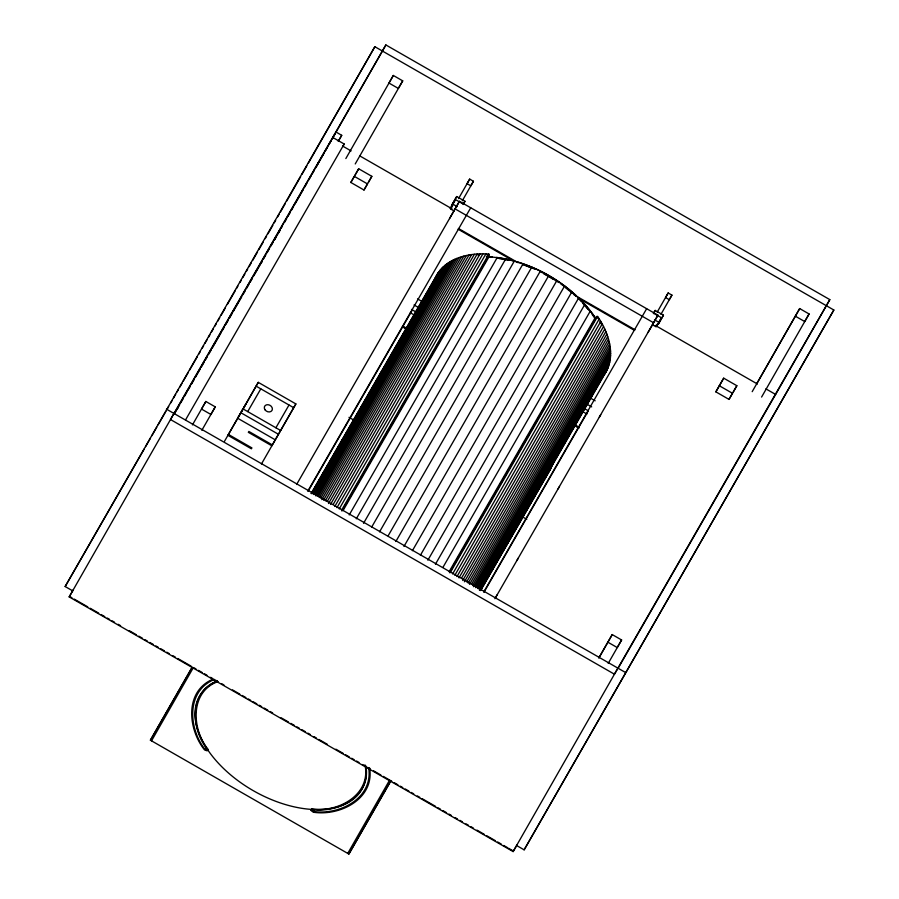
<?xml version="1.0" encoding="UTF-8"?>
<svg xmlns="http://www.w3.org/2000/svg" width="899" height="899" viewBox="0 0 899 899"><rect width="100%" height="100%" fill="white"/><g stroke="black" fill="none" stroke-linecap="round" stroke-linejoin="round"><path stroke-width="1.35" d="M603.69 375.49C616.894 357.555 609.162 333.091 597.588 316.437L596.745 316.515L449.433 572.719M552.863 463.828L550.267 469.548L480.943 589.609M434.981 278.701C443.69 258.238 468.682 252.495 488.865 254.069L489.225 254.833L341.901 511.037M72.673 590.845L65.155 586.53L374.861 46.703L833.845 310.009L524.139 849.836L516.622 845.521M274.262 222.873L275.645 220.446M277.724 216.805L279.117 214.378M280.499 211.939L285.354 203.432M286.747 201.005L300.626 176.71M302.008 174.282L306.862 165.776M308.256 163.348L374.861 46.703M516.947 844.981L513.127 851.589L69.178 596.914L173.968 413.461M177.159 409.124L178.429 406.91M230.346 315.998L231.605 313.785M232.875 311.56L234.145 309.346M249.697 282.32L251.596 278.993M261.013 263.317L262.272 261.092M315.459 167.967L318.628 162.427M274.667 239.539L276.566 236.212M278.465 232.953L279.724 230.74M281.084 228.402L282.466 225.975M284.556 222.334L286.635 218.682M288.017 216.254L290.096 212.613M291.49 210.175L293.568 206.534M294.962 204.107L303.289 189.532M304.671 187.093L306.75 183.452M308.84 179.811L310.919 176.159M312.301 173.732L314.392 170.091M315.774 167.652L324.101 153.077M325.483 150.65L327.573 146.998M328.955 144.57L331.012 140.873M332.428 138.502L334.81 134.288M335.9 132.423L385.873 44.95L829.822 299.625L774.983 395.605M338.552 140.851L341.721 135.311L336.08 132.074L174.282 413.428M342.924 146.234L344.193 144.02L332.911 137.547M192.453 424.901L205.86 401.471L215.254 406.865L201.848 430.284M345.845 158.561L393.324 75.46L402.718 80.854L355.24 163.944M350.835 182.463L354.318 176.361L367.477 183.913L363.994 190.015L350.835 182.463L358.69 168.776L371.838 176.328L368.365 182.418M355.206 174.878L358.69 168.776M224.548 441.218L243.011 408.91L280.6 430.475M242 410.865L258.283 382.356L295.872 403.921L261.452 463.974M463.581 203.747L464.974 201.297L456.703 196.555L451.478 205.691L453.916 201.432M450.309 208.568L455.456 199.578L462.974 203.893M450.781 208.624L452.68 205.298L450.59 208.95L453.973 210.883M458.535 198.623L469.683 179.103L473.436 181.261L462.3 200.78M390.807 781.13L348.879 854.05L150.403 740.192L192.139 667.103M449.556 218.569L459.445 201.309L657.933 315.167L648.044 332.428M151.526 740.832L193.263 667.743M653.787 312.852L655.18 310.413L663.451 315.167L658.225 324.292L660.664 320.044M347.756 853.398L389.492 780.31M657.18 312.155L668.159 292.973L671.924 295.119L660.945 314.313M348.879 854.05L390.616 780.961M656.304 326.742L661.462 317.752L653.944 313.448M736.854 385.716L728.999 399.403L715.851 391.852L723.695 378.164L736.854 385.716L733.37 391.807M723.695 378.164L715.851 391.852M728.999 399.403L732.483 393.301L719.324 385.75M598.813 658.012L612.219 634.582L621.614 639.976L608.207 663.395M599.004 657.72L612.219 634.582M752.193 391.672L799.683 308.571L809.078 313.965L761.599 397.055M756.565 384.075L799.683 308.571M513.127 851.589L617.916 668.137M524.139 849.836L833.845 310.009M65.155 586.53L144.177 449.095M145.582 446.668L150.47 438.15M151.875 435.723L156.763 427.205M158.168 424.766L165.865 411.394M167.259 408.955L168.652 406.528M170.754 402.876L172.159 400.448M173.552 398.01L175.653 394.369M177.047 391.93L178.452 389.503M179.845 387.064L181.946 383.423M183.34 380.985L188.239 372.478M189.644 370.04L197.331 356.667M198.735 354.228L200.129 351.801M202.23 348.149L203.623 345.71M205.028 343.283L207.118 339.631M208.523 337.204L209.917 334.765M211.321 332.338L213.423 328.686M214.816 326.258L216.21 323.82M217.614 321.392L219.716 317.74M221.109 315.313L225.312 308.009M227.402 304.368L235.1 290.984M236.493 288.557L237.898 286.118M239.988 282.477L241.393 280.038M242.786 277.611L244.888 273.959M246.292 271.52L247.686 269.093M249.09 266.666L251.181 263.014M252.585 260.575L257.474 252.068M258.878 249.63L263.07 242.337M265.171 238.685L266.565 236.257M267.969 233.819L272.869 225.312M385.873 44.95L170.484 419.53L614.433 674.205L829.822 299.625M69.178 596.914L73.381 589.62M174.597 413.551L179.676 404.764M180.755 402.819L183.25 398.538M184.385 396.538L186.801 392.335M188.06 390.166L190.296 386.267M191.633 383.952L194.038 379.738M195.431 377.299L200.331 368.792M201.421 366.938L203.949 362.499M205.219 360.285L207.444 356.431M208.714 354.206L211.141 350.026M212.344 347.924L220.985 332.911M222.12 330.911L224.48 326.831M225.829 324.483L227.975 320.752M229.369 318.325L231.773 314.111M233.178 311.672L241.685 296.872M242.955 294.658L245.18 290.804M246.45 288.579L248.911 284.354M250.079 282.297L252.439 278.218M253.81 275.836L262.216 261.204M263.598 258.811L265.711 255.125M267.093 252.731L269.509 248.472M270.914 246.045L273.139 242.191M274.409 239.966L276.499 236.325M277.341 234.909L280.387 229.616M338.226 141.379L341.721 135.311M185.554 419.9L344.193 144.02M205.86 401.471L201.5 409.067L210.894 414.461L215.254 406.865M393.324 75.46L388.964 83.056L398.358 88.439L402.718 80.854M363.994 190.015L371.838 176.328M258.283 382.356L237.662 418.249L275.251 439.813M245.865 404.078L227.908 435.33L251.405 448.803L251.911 447.916L228.413 434.442M247.708 411.607L260.8 388.84M275.903 427.778L288.995 405.022M295.872 403.921L271.835 445.803L248.338 432.329L248.843 431.441L272.341 444.915M454.265 200.803L456.703 196.555M450.354 208.512L451.658 206.231M455.456 199.578L452.838 204.14L457.142 206.601M469.683 179.103L467.064 183.666L470.818 185.823L473.436 181.261M296.614 484.471L459.445 201.309M150.403 740.192L191.633 668.485M463.142 204.489L464.974 201.297M307.896 490.944L470.728 207.77M308.087 491.281L412.214 310.2M311.144 493.506L437.914 273.172M311.346 493.652L439.117 271.453M311.683 493.371L383.401 369.017M311.953 493.225L440.431 269.812M312.683 492.866L441.847 268.239M312.807 493.787L443.364 266.733M313.729 493.573L444.994 265.306M314.066 494.652L446.724 263.958M315.189 494.596L448.545 262.677M315.718 495.832L450.466 261.485M317.032 495.933L452.489 260.384M318.448 496.124L454.591 259.35M319.246 497.608L456.793 258.418M320.819 497.967L459.063 257.563M321.797 499.63L461.434 256.788M323.539 500.17L463.873 256.114M325.359 500.788L466.39 255.518M327.247 501.507L468.986 255.024M328.517 503.519L471.649 254.608M330.54 504.418L474.369 254.293M333.327 504.182L477.155 254.057M334.788 506.474L480.01 253.923M336.979 507.643L482.909 253.878M339.238 508.913L485.865 253.923M341.541 510.261L488.865 254.069M343.081 510.542L489 256.777C530.927 260.047 571.191 283.174 595.183 317.695L449.264 571.461M349.217 514.936L497.237 257.519M356.296 518.79L505.71 258.946M363.544 523.308L514.352 261.047M371.568 527.275L523.072 263.789M379.558 531.848L531.77 267.149M388.154 535.793L540.355 271.093M395.852 541.49L548.75 275.577M403.954 546.468L556.863 280.555M412.405 550.682L564.606 285.983M420.395 555.279L571.899 291.804M427.868 560.212L578.675 297.94M435.442 564.19L584.856 304.356M443.061 567.157L590.385 310.953M450.275 572.641L597.588 316.437M452.613 573.944L599.228 318.965M454.849 575.259L600.768 321.494M456.973 576.574L602.195 324.022M458.996 577.888L603.521 326.551M461.614 577.99L604.746 329.079M462.715 580.507L605.847 331.596M464.412 581.799L606.836 334.102M466.682 581.867L607.724 336.597M468.154 583.125L608.488 339.069M469.503 584.361L609.14 341.53M471.436 584.372L609.679 343.957M472.548 585.564L610.095 346.362M473.548 586.721L610.399 348.733M475.133 586.631L610.59 351.071M475.897 587.721L610.646 353.374M477.245 587.553L610.601 355.644M477.774 588.564L610.432 357.869M478.886 588.317L610.14 360.038M479.178 589.227L609.736 362.173M479.358 590.092L609.219 364.252M513.7 531.017L515.105 528.59M541.636 482.448L543.03 480.021M551.402 465.457L552.806 463.019M480.111 589.688L608.578 366.275M480.055 590.441L607.825 368.242M480.302 590.553L606.96 370.141M480.729 590.34L551.244 467.705M483.819 591.868L646.651 308.694M484.01 592.194L588.137 411.113M653.348 313.605L655.18 310.413M668.159 292.973L665.541 297.524L669.306 299.682L671.924 295.119M494.922 598.7L657.933 315.167M495.888 597.048L497.282 594.621M516.846 560.594L518.251 558.167M558.088 488.887L559.481 486.46M599.318 417.181L600.712 414.754M657.225 324.258L655.832 326.685L652.449 324.741M661.462 317.752L658.843 322.303L654.539 319.842M661.012 319.415L663.451 315.167M621.614 639.976L617.253 647.561L607.848 642.178M809.078 313.965L804.717 321.55L795.312 316.156M618.355 667.89L775.601 394.436L765.881 388.862M381.109 372.512L382.199 370.736M211.748 679.711C184.295 692.444 188.228 729.561 204.466 749.822L205.32 749.744C188.453 729.179 185.733 690.803 214.591 679.397M217.187 681.06C188.655 691.657 191.004 729.415 207.523 749.541L208.197 749.485C191.835 729.539 189.509 692.129 217.772 681.633M477.65 254.833L479.527 254.743M486.37 256.766L489 256.777M486.258 254.698L489.225 254.833M497.462 258.137L499.855 258.541M502.26 258.946L504.654 259.35M523.061 264.34L535.321 269.34M540.187 271.577L542.558 272.846M544.94 274.116L547.311 275.386M455.085 208.894L653.562 322.752M342.586 146.043L351.093 150.92M359.6 155.797L451.95 208.782M655.292 325.427L757.374 383.985M458.445 228.481L518.116 262.71M574.124 294.838L635.009 329.764M458.153 229.234L514.104 261.339M578.563 298.311L634.514 330.416M417.541 298.906L422.406 301.693M590.306 398.01L595.172 400.808M414.057 304.975L418.923 307.773M586.811 404.078L591.677 406.876M411.517 309.413L416.383 312.2M584.283 408.517L587.935 410.607M410.326 312.74L413.978 314.841M582.024 411.236L586.89 414.023M402.73 326.045L406.382 328.135M574.416 424.53L579.293 427.328M402.55 326.618L406.202 328.708M575.259 425.688L578.911 427.789M402.437 326.798L407.303 329.596M575.146 425.879L578.799 427.969M349.003 417.338L353.869 420.136M521.914 516.532L526.78 519.319M256.103 386.143L293.692 407.708M240.82 412.708L278.42 434.273M166.45 409.146L625.434 672.452M69.504 596.385L71.931 597.779M74.201 599.082L87.742 606.859M90.181 608.252L98.699 613.129M101.126 614.534L104.778 616.624M107.206 618.018L109.644 619.411M112.072 620.804L114.51 622.209M118.151 624.299L120.59 625.693M129.096 630.581L136.401 634.761M138.828 636.155L142.48 638.256M144.919 639.65L147.346 641.043M149.773 642.437L153.426 644.527M155.864 645.931L158.291 647.325M160.73 648.718L164.371 650.809M166.809 652.202L169.237 653.607M172.889 655.697L175.316 657.09M177.755 658.484L191.127 666.159M193.566 667.552L195.993 668.957M198.432 670.351L202.084 672.441M204.511 673.834L206.95 675.228M210.591 677.329L213.029 678.723M215.457 680.116L217.895 681.509M221.536 683.6L223.975 685.004M232.481 689.881L239.786 694.073M242.213 695.466L245.865 697.557M248.304 698.95L250.731 700.355M253.158 701.748L256.811 703.838M259.249 705.232L261.676 706.625M264.115 708.03L267.756 710.12M270.194 711.514L272.622 712.907M281.14 717.795L288.433 721.976M290.871 723.38L294.512 725.471M296.951 726.864L299.378 728.257M301.817 729.651L305.469 731.752M307.896 733.146L310.335 734.539M313.976 736.629L316.414 738.023M318.842 739.428L327.36 744.305M335.866 749.193L343.171 753.373M345.598 754.778L349.25 756.868M351.689 758.262L354.116 759.655M356.543 761.048L358.982 762.453M362.634 764.543L365.061 765.937M367.5 767.33L369.927 768.724M373.579 770.825L380.873 775.005M383.311 776.399L391.818 781.287M394.256 782.681L397.897 784.782M400.336 786.176L402.763 787.569M405.202 788.962L408.854 791.053M411.281 792.457L413.72 793.851M417.361 795.941L419.799 797.334M422.227 798.728L435.61 806.403M438.038 807.796L440.476 809.201M442.904 810.595L446.556 812.685M448.983 814.078L451.422 815.472M455.074 817.573L457.501 818.967M459.928 820.36L462.367 821.753M466.019 823.855L468.446 825.248M470.885 826.642L473.312 828.035M476.964 830.125L484.258 834.317M486.696 835.71L495.203 840.599M497.641 841.992L501.282 844.082M503.721 845.476L507.575 847.69M508.587 848.274L512.273 850.387M548.502 276.027L558.729 282.488M560.92 284.028L564.212 286.332M571.438 292.096L576.225 296.445M578.147 298.176L581.642 301.806M585.047 305.458L589.744 311.076M592.126 314.403L594.509 317.74M596.745 316.515L597.824 318.179M599.891 321.516L601.307 324.011M365.927 766.386C371.287 796.323 337.642 813.528 311.897 809.426L311.616 808.808C337.642 813.101 371.287 794.986 365.005 764.914M369.658 768.061C374.557 799.042 339.788 816.427 313.2 812.202L312.841 811.426C339.125 815.607 373.512 798.413 368.669 767.78M499.979 258.743A93.608 55.154 29.9 0 1 507.924 260.283M522.443 264.475A93.608 55.154 29.9 0 1 530.073 267.385M543.569 273.723A93.608 55.154 29.9 0 1 552.964 279.117M565.257 287.568A93.608 55.154 29.9 0 1 571.629 292.692M582.586 303.109A93.608 55.154 29.9 0 1 587.935 309.2M487.112 256.698A93.608 55.154 29.9 0 1 492.337 257.002M496.349 257.417A93.608 55.154 29.9 0 1 512.295 260.485M517.588 261.991A93.608 55.154 29.9 0 1 576.225 295.636M581.159 300.412A93.608 55.154 29.9 0 1 595.509 318.19M365.994 766.139A93.608 55.154 29.9 0 1 253.316 790.693A93.608 55.154 29.9 0 1 217.367 680.869M265.036 409.82A4.225 3.416 29.7 0 0 272.015 410.416A4.225 3.416 29.7 0 0 267.992 404.696A4.225 3.416 29.7 0 0 265.036 409.82M205.174 749.665A1.517 0.899 29.9 0 0 207.579 750.575A1.517 0.899 29.9 0 0 206.5 748.698A1.517 0.899 29.9 0 0 205.174 749.665M311.133 810.449A1.517 0.899 29.9 0 0 313.526 811.359A1.517 0.899 29.9 0 0 312.459 809.482A1.517 0.899 29.9 0 0 311.133 810.449"/></g></svg>
